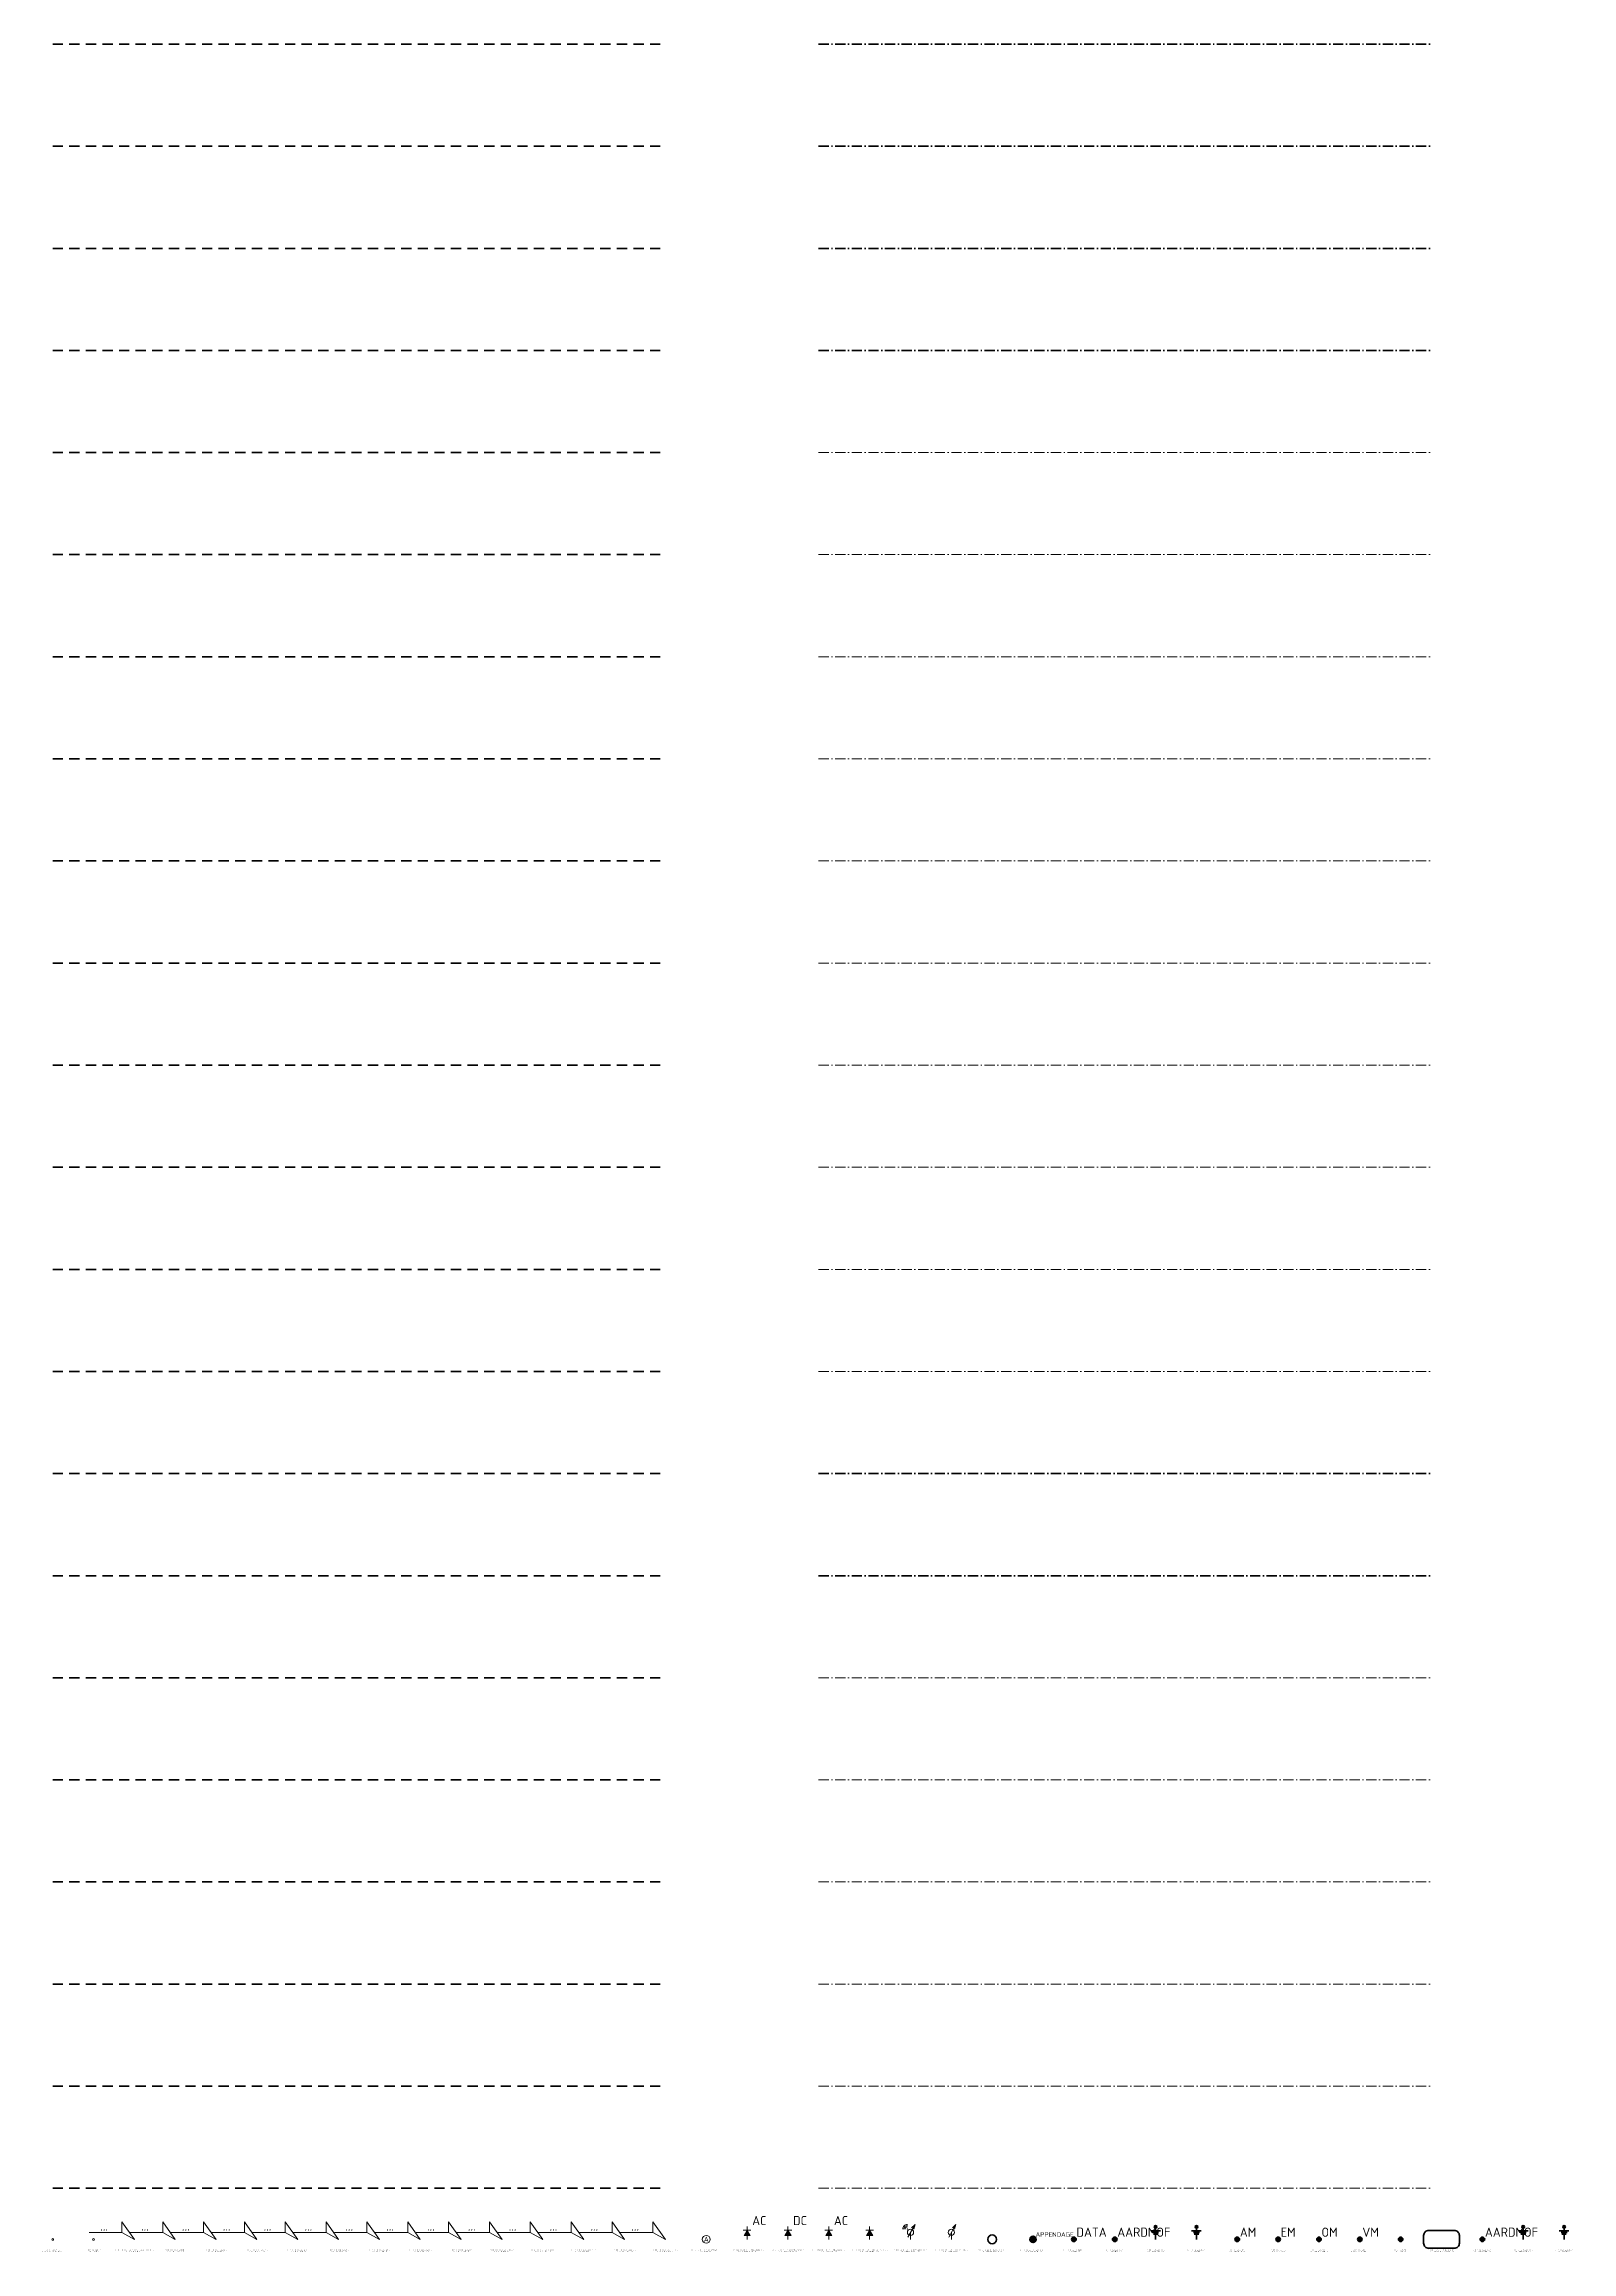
# Model space of a CAD drawing. Header units: metres. Extents: x -170 to 2070, y -13 to 14380.
# Drawn here: x 598.3 to 897.5, y -12.4 to 420 of the extents above; entities that cross this region are included whole.
import ezdxf
from ezdxf.enums import TextEntityAlignment as Align

# ---------------------------------------------------------------- set-up
doc = ezdxf.new("R2010")
doc.units = ezdxf.units.M
doc.linetypes.add('KL-SO', pattern=[3.25, 2, -1.25])
doc.linetypes.add('KL-VERLATEN-SO', pattern=[3.25, 2, -0.5, 0.25, -0.5])
for name, color, linetype, lineweight in [('B-OI-KL-DATA_TELECOM_AANSLUITNET-VERLATEN-G', 3, 'KL-VERLATEN-SO', 18), ('B-OI-KL-DATA_TELECOM_AANSLUITNET_BUIS_OVERIG-VERLATEN-G', 3, 'KL-VERLATEN-SO', 18), ('B-OI-KL-DATA_TELECOM_DISTRIBUTIE-VERLATEN-G', 3, 'KL-VERLATEN-SO', 18), ('B-OI-KL-DATA_TELECOM_DISTRIBUTIE_BUIS_OVERIG-VERLATEN-G', 3, 'KL-VERLATEN-SO', 18), ('B-OI-KL-DATA_TELECOM_TRANSPORT-VERLATEN-G', 3, 'KL-VERLATEN-SO', 18), ('B-OI-KL-DATA_TELECOM_TRANSPORT_BUIS_OVERIG-VERLATEN-G', 3, 'KL-VERLATEN-SO', 18), ('B-OI-KL-ET_AANLEGTECHNIEK_OVERIG-VERLATEN-G', 7, 'KL-VERLATEN-SO', 100), ('B-OI-KL-ET_AANLEGTECHNIEK_PIPEBURSTING-VERLATEN-G', 7, 'KL-VERLATEN-SO', 100), ('B-OI-KL-ET_HS_AARDING_Al_25-VERLATEN-G', 7, 'KL-VERLATEN-SO', 18), ('B-OI-KL-ET_HS_AARDING_Al_50-VERLATEN-G', 7, 'KL-VERLATEN-SO', 18), ('B-OI-KL-ET_HS_AARDING_Al_95-VERLATEN-G', 7, 'KL-VERLATEN-SO', 18), ('B-OI-KL-ET_HS_AARDING_Cu_25-VERLATEN-G', 7, 'KL-VERLATEN-SO', 18), ('B-OI-KL-ET_HS_AARDING_Cu_50-VERLATEN-G', 7, 'KL-VERLATEN-SO', 18), ('B-OI-KL-ET_HS_AARDING_Cu_95-VERLATEN-G', 7, 'KL-VERLATEN-SO', 18), ('B-OI-KL-ET_HS_BRUGBUIS-VERLATEN-G', 7, 'KL-VERLATEN-SO', 18), ('B-OI-KL-ET_HS_DOORVOERLEIDING PARKEERGARAGE-VERLATEN-G', 7, 'KL-VERLATEN-SO', 18), ('B-OI-KL-ET_HS_KRUISING_OVERIG-VERLATEN-G', 7, 'KL-VERLATEN-SO', 18), ('B-OI-KL-ET_HS_KRUISING_WATER-VERLATEN-G', 7, 'KL-VERLATEN-SO', 18), ('B-OI-KL-ET_HS_MANTELBUIS_GIJ-VERLATEN-G', 7, 'KL-VERLATEN-SO', 70), ('B-OI-KL-ET_HS_MANTELBUIS_HDPE-VERLATEN-G', 7, 'KL-VERLATEN-SO', 70), ('B-OI-KL-ET_HS_MANTELBUIS_HDPE_110-VERLATEN-G', 7, 'KL-VERLATEN-SO', 70), ('B-OI-KL-ET_HS_MANTELBUIS_HDPE_114-VERLATEN-G', 7, 'KL-VERLATEN-SO', 70), ('B-OI-KL-ET_OV_MOF-S', 14, 'Continuous', 18), ('B-OI-KL-HOOGTELABEL_BUISLEIDING GEVAARLIJKE INHOUD-S', 7, 'Continuous', 18), ('B-OI-KL-HOOGTELABEL_CHEMIE-S', 7, 'Continuous', 18), ('B-OI-KL-HOOGTELABEL_DATA-S', 7, 'Continuous', 18), ('B-OI-KL-HOOGTELABEL_ET_HS-S', 7, 'Continuous', 18), ('B-OI-KL-HOOGTELABEL_ET_LHS-S', 7, 'Continuous', 18), ('B-OI-KL-HOOGTELABEL_ET_LS-S', 7, 'Continuous', 18), ('B-OI-KL-HOOGTELABEL_ET_MS-S', 7, 'Continuous', 18), ('B-OI-KL-HOOGTELABEL_GAS_HD-S', 40, 'Continuous', 18), ('B-OI-KL-HOOGTELABEL_GAS_LD-S', 40, 'Continuous', 18), ('B-OI-KL-HOOGTELABEL_PERSLEIDING-S', 7, 'Continuous', 18), ('B-OI-KL-HOOGTELABEL_VRIJVERVAL-S', 7, 'Continuous', 18), ('B-OI-KL-HOOGTELABEL_WARMTENET-S', 7, 'Continuous', 18), ('B-OI-KL-HOOGTELABEL_WATER-S', 7, 'Continuous', 18), ('B-OI-KL-HOOGTELABEL_WEESLEIDING-S', 7, 'Continuous', 18), ('B-OI-KL-KATHODISCHE BESCHERMING_ANODE-S', 7, 'Continuous', 18), ('B-OI-KL-KATHODISCHE BESCHERMING_DRAINAGE-S', 7, 'Continuous', 18), ('B-OI-KL-KATHODISCHE BESCHERMING_GELIJKRICHTER-S', 7, 'Continuous', 18), ('B-OI-KL-KATHODISCHE BESCHERMING_MEETPAAL-S', 7, 'Continuous', 18), ('N-OI-KL-DATA_TELECOM_AANSLUITPUNT-S', 3, 'Continuous', 35), ('N-OI-KL-DATA_TELECOM_APPENDAGE-S', 3, 'Continuous', 35), ('N-OI-KL-DATA_TELECOM_MOF-S', 3, 'Continuous', 35), ('N-OI-KL-ET_HS_AARDING-S', 7, 'Continuous', 35), ('N-OI-KL-ET_HS_MOF-S', 10, 'Continuous', 35), ('N-OI-KL-ET_HS_OLIEDRUKINSTALLATIE-S', 7, 'Continuous', 35), ('N-OI-KL-ET_LHS_AARDING-S', 7, 'Continuous', 35), ('R-OI-KL-DATA_TELECOM_AANSLUITNET-G', 3, 'KL-SO', 35), ('R-OI-KL-DATA_TELECOM_AANSLUITNET_BUIS_OVERIG-G', 3, 'KL-SO', 35), ('R-OI-KL-DATA_TELECOM_DISTRIBUTIE-G', 3, 'KL-SO', 35), ('R-OI-KL-DATA_TELECOM_DISTRIBUTIE_BUIS_OVERIG-G', 3, 'KL-SO', 35), ('R-OI-KL-DATA_TELECOM_TRANSPORT-G', 3, 'KL-SO', 35), ('R-OI-KL-DATA_TELECOM_TRANSPORT_BUIS_OVERIG-G', 3, 'KL-SO', 35), ('R-OI-KL-ET_AANLEGTECHNIEK_OVERIG-G', 7, 'KL-SO', 100), ('R-OI-KL-ET_AANLEGTECHNIEK_PIPEBURSTING-G', 7, 'KL-SO', 100), ('R-OI-KL-ET_HS_AARDING_Al_25-G', 7, 'KL-SO', 35), ('R-OI-KL-ET_HS_AARDING_Al_50-G', 7, 'KL-SO', 35), ('R-OI-KL-ET_HS_AARDING_Al_95-G', 7, 'KL-SO', 35), ('R-OI-KL-ET_HS_AARDING_Cu_25-G', 7, 'KL-SO', 35), ('R-OI-KL-ET_HS_AARDING_Cu_50-G', 7, 'KL-SO', 35), ('R-OI-KL-ET_HS_AARDING_Cu_95-G', 7, 'KL-SO', 35), ('R-OI-KL-ET_HS_BRUGBUIS-G', 7, 'KL-SO', 35), ('R-OI-KL-ET_HS_DOORVOERLEIDING PARKEERGARAGE-G', 7, 'KL-SO', 35), ('R-OI-KL-ET_HS_KRUISING_OVERIG-G', 7, 'KL-SO', 35), ('R-OI-KL-ET_HS_KRUISING_WATER-G', 7, 'KL-SO', 35), ('R-OI-KL-ET_HS_MANTELBUIS_GIJ-G', 10, 'KL-SO', 70), ('R-OI-KL-ET_HS_MANTELBUIS_HDPE-G', 10, 'KL-SO', 70), ('R-OI-KL-ET_HS_MANTELBUIS_HDPE_110-G', 10, 'KL-SO', 70), ('R-OI-KL-ET_HS_MANTELBUIS_HDPE_114-G', 10, 'KL-SO', 70)]:
    doc.layers.add(name, color=color, linetype=linetype, lineweight=lineweight)
doc.layers.add('X-XX-AL-T18', color=7, linetype='Continuous')
doc.styles.add('NLCS-ISO', font='NLCS-ISO.ttf')
doc.styles.add('NLCS-ISO-M1000-T18', font='NLCS-ISO.ttf', dxfattribs={"height": 1.8})

# ---------------------------------------------------------------- blocks, each defined once
blk = doc.blocks.new('B-SKL-ET_MOF_VERBINDING-SO')
blk.add_circle((0, 0), 0.188)
blk = doc.blocks.new('B-SKL-ET_MOF-SO')
blk.add_circle((0, 0), 0.188)
blk = doc.blocks.new('B-SZZ-HOOGTELABEL-SO')
for p, q in [((-2.46, 1.31), (-8.84, 1.31)), ((-2.46, 1.31), (-2.46, 3.44)), ((-2.46, 3.44), (0, 0)), ((0, 0), (-2.46, 1.31))]:
    blk.add_line(p, q)
at = {"style": 'NLCS-ISO', "oblique": 13.5}
blk.add_attdef('...', text='', height=1.8, dxfattribs=at).set_placement((-5.96, 2.61), align=Align.MIDDLE)
blk = doc.blocks.new('B-SKL-KB_ANODE-SO')
blk.add_lwpolyline([(0, 0.77, 1), (0, -0.77, 1)], format="xyb", close=True)
at = {"insert": (0, 0), "char_height": 1, "attachment_point": 5, "style": 'NLCS-ISO-M1000-T18'}
blk.add_mtext_dynamic_manual_height_columns('A', width=1.5206, gutter_width=0.036, heights=[0], dxfattribs=at)
at = {"style": 'NLCS-ISO'}
blk.add_attdef('TYPE', (1, 0.78), '', height=1.8, dxfattribs=at)
blk = doc.blocks.new('B-SKL-KB_DRAINAGE_AC-SO')
h = blk.add_hatch(color=256)
h.dxf.hatch_style = 1
h.paths.add_polyline_path([(0.6, 0.75), (0, 1.78), (-0.6, 0.75)])
at = {"flags": 128}
for points in [[(-0.75, 1.78), (0, 1.78)], [(0, 2.53), (0, 1.78)], [(0, 1.78), (0.75, 1.78)], [(0, 0.75), (0, 0)]]:
    blk.add_lwpolyline(points, dxfattribs=at)
blk.add_lwpolyline([(-0.6, 0.75), (0, 1.78), (0.6, 0.75)], close=True, dxfattribs=at)
at = {"insert": (1, 2.78), "char_height": 1.8, "attachment_point": 7, "style": 'NLCS-ISO'}
blk.add_mtext_dynamic_manual_height_columns('AC', width=4.2281, gutter_width=12.5, heights=[0], dxfattribs=at)
blk = doc.blocks.new('B-SKL-KB_DRAINAGE_DC-SO')
h = blk.add_hatch(color=256)
h.dxf.hatch_style = 1
h.paths.add_polyline_path([(0.6, 0.75), (0, 1.78), (-0.6, 0.75)])
at = {"flags": 128}
for points in [[(-0.75, 1.78), (0, 1.78)], [(0, 2.53), (0, 1.78)], [(0, 1.78), (0.75, 1.78)], [(0, 0.75), (0, 0)]]:
    blk.add_lwpolyline(points, dxfattribs=at)
blk.add_lwpolyline([(-0.6, 0.75), (0, 1.78), (0.6, 0.75)], close=True, dxfattribs=at)
at = {"insert": (1, 2.78), "char_height": 1.8, "attachment_point": 7, "style": 'NLCS-ISO'}
blk.add_mtext_dynamic_manual_height_columns('DC', width=4.2281, gutter_width=12.5, heights=[0], dxfattribs=at)
blk = doc.blocks.new('B-SKL-KB_DRAINAGE-SO')
h = blk.add_hatch(color=256)
h.dxf.hatch_style = 1
h.paths.add_polyline_path([(0.6, 0.75), (0, 1.78), (-0.6, 0.75)])
at = {"flags": 128}
for points in [[(-0.75, 1.78), (0, 1.78)], [(0, 2.53), (0, 1.78)], [(0, 1.78), (0.75, 1.78)], [(0, 0.75), (0, 0)]]:
    blk.add_lwpolyline(points, dxfattribs=at)
blk.add_lwpolyline([(-0.6, 0.75), (0, 1.78), (0.6, 0.75)], close=True, dxfattribs=at)
at = {"style": 'NLCS-ISO'}
blk.add_attdef('TYPE', (1, 2.78), '', height=1.8, dxfattribs=at)
blk = doc.blocks.new('B-SKL-KB_GELIJKRICHTER-SO')
h = blk.add_hatch(color=256)
h.dxf.hatch_style = 1
h.paths.add_polyline_path([(0.6, 0.75), (0, 1.78), (-0.6, 0.75)])
at = {"flags": 128}
for points in [[(-0.75, 1.78), (0, 1.78)], [(0, 2.53), (0, 1.78)], [(0, 1.78), (0.75, 1.78)], [(0, 0.75), (0, 0)]]:
    blk.add_lwpolyline(points, dxfattribs=at)
blk.add_lwpolyline([(-0.6, 0.75), (0, 1.78), (0.6, 0.75)], close=True, dxfattribs=at)
at = {"style": 'NLCS-ISO'}
blk.add_attdef('TYPE', (1, 2.78), '', height=1.8, dxfattribs=at)
blk = doc.blocks.new('B-SKL-KB_MEETPAAL_REMOTE-SO')
for points in [[(-1.51, 2.02, -0.414214), (-0.61, 2.92)], [(-1.28, 2.02, -0.414214), (-0.61, 2.69)], [(-1.05, 2.02, -0.414214), (-0.61, 2.46, -0.414214)]]:
    blk.add_lwpolyline(points, format="xyb")
for points in [[(-0.66, 2.04, -1), (-0.61, 2.04, -1), (-0.66, 2.04, -1.744432)], [(0, 1.97, 1), (0, 0.75, 1)]]:
    blk.add_lwpolyline(points, format="xyb", close=True)
at = {"flags": 128}
for points in [[(-0.52, 0.46), (0.89, 2.92)], [(0, 1.36), (0, 0)], [(0.21, 2.23), (0.89, 2.92), (0.64, 1.98)]]:
    blk.add_lwpolyline(points, dxfattribs=at)
blk = doc.blocks.new('B-SKL-KB_MEETPAAL-SO')
blk.add_lwpolyline([(0, 1.97, 1), (0, 0.75, 1)], format="xyb", close=True)
at = {"flags": 128}
for points in [[(-0.52, 0.46), (0.89, 2.92)], [(0, 1.36), (0, 0)], [(0.21, 2.23), (0.89, 2.92), (0.64, 1.98)]]:
    blk.add_lwpolyline(points, dxfattribs=at)
blk = doc.blocks.new('SKL-DATA_AANSLUITPUNT-SO')
blk.add_lwpolyline([(0, 0.864, 1), (0, -0.864, 1)], format="xyb", close=True)
blk = doc.blocks.new('SKL-DATA_APPENDAGE-SO')
h = blk.add_hatch(color=256)
h.dxf.hatch_style = 1
edge = h.paths.add_edge_path()
edge.add_arc((0, 0), 0.625, 0, 360)
blk.add_circle((0, 0), 0.625)
at = {"style": 'NLCS-ISO'}
blk.add_attdef('TYPE', (0.5, 0.5), '', height=0.9, dxfattribs=at)
blk = doc.blocks.new('SKL-DATA_MOF-SO')
h = blk.add_hatch(color=256)
h.dxf.hatch_style = 1
edge = h.paths.add_edge_path()
edge.add_arc((0, 0), 0.45, 0, 360)
blk.add_circle((0, 0), 0.45)
at = {"insert": (0.5, 0.5), "char_height": 1.8, "attachment_point": 7, "style": 'NLCS-ISO'}
blk.add_mtext_dynamic_manual_height_columns('DATA', width=1.9578, gutter_width=1.8, heights=[0], dxfattribs=at)
blk = doc.blocks.new('SKL-ET_AARDING_MOF-SO')
h = blk.add_hatch(color=256)
h.dxf.hatch_style = 1
edge = h.paths.add_edge_path()
edge.add_arc((0, 0), 0.45, 0, 360)
blk.add_circle((0, 0), 0.45)
at = {"insert": (0.5, 0.5), "char_height": 1.8, "attachment_point": 7, "style": 'NLCS-ISO'}
blk.add_mtext_dynamic_manual_height_columns('AARDMOF', width=0.9, gutter_width=1.8, heights=[0], dxfattribs=at)
blk = doc.blocks.new('SKL-ET_AARDING_PEN-SO')
h = blk.add_hatch(color=256)
h.dxf.hatch_style = 1
edge = h.paths.add_edge_path()
edge.add_arc((0, 2.45), 0.25, 0, 180)
edge.add_arc((0, 2.45), 0.25, 180, 360)
for p, q in [((-0.95, 1.7), (0.95, 1.7)), ((-0.6, 1.37), (0.6, 1.37)), ((-0.44, 1.04), (0.44, 1.04)), ((0, 1.7), (0, 2.45)), ((0, 0), (0, 1.7))]:
    blk.add_line(p, q)
for start, end in [(0, 180), (180, 0)]:
    blk.add_arc((0, 2.45), 0.25, start, end)
blk = doc.blocks.new('SKL-ET_AARDING-SO')
h = blk.add_hatch(color=256)
h.dxf.hatch_style = 1
edge = h.paths.add_edge_path()
edge.add_arc((0, 2.45), 0.25, 0, 180)
edge.add_arc((0, 2.45), 0.25, 180, 360)
for p, q in [((-0.95, 1.7), (0.95, 1.7)), ((-0.6, 1.37), (0.6, 1.37)), ((-0.44, 1.04), (0.44, 1.04)), ((0, 1.7), (0, 2.45)), ((0, 0), (0, 1.7))]:
    blk.add_line(p, q)
for start, end in [(0, 180), (180, 0)]:
    blk.add_arc((0, 2.45), 0.25, start, end)
blk = doc.blocks.new('SKL-ET_MOF_AFTAK-SO')
h = blk.add_hatch(color=256)
h.dxf.hatch_style = 1
edge = h.paths.add_edge_path()
edge.add_arc((0, 0), 0.45, 0, 360)
blk.add_circle((0, 0), 0.45)
at = {"insert": (0.5, 0.5), "char_height": 1.8, "attachment_point": 7, "style": 'NLCS-ISO'}
blk.add_mtext_dynamic_manual_height_columns('AM', width=1.9578, gutter_width=1.8, heights=[0], dxfattribs=at)
blk = doc.blocks.new('SKL-ET_MOF_EIND-SO')
h = blk.add_hatch(color=256)
h.dxf.hatch_style = 1
edge = h.paths.add_edge_path()
edge.add_arc((0, 0), 0.45, 0, 360)
blk.add_circle((0, 0), 0.45)
at = {"insert": (0.5, 0.5), "char_height": 1.8, "attachment_point": 7, "style": 'NLCS-ISO'}
blk.add_mtext_dynamic_manual_height_columns('EM', width=1.9578, gutter_width=1.8, heights=[0], dxfattribs=at)
blk = doc.blocks.new('SKL-ET_MOF_OVERGANG-SO')
h = blk.add_hatch(color=256)
h.dxf.hatch_style = 1
edge = h.paths.add_edge_path()
edge.add_arc((0, 0), 0.45, 0, 360)
blk.add_circle((0, 0), 0.45)
at = {"insert": (0.5, 0.5), "char_height": 1.8, "attachment_point": 7, "style": 'NLCS-ISO'}
blk.add_mtext_dynamic_manual_height_columns('OM', width=1.9578, gutter_width=1.8, heights=[0], dxfattribs=at)
blk = doc.blocks.new('SKL-ET_MOF_VERBINDING-SO')
h = blk.add_hatch(color=256)
h.dxf.hatch_style = 1
edge = h.paths.add_edge_path()
edge.add_arc((0, 0), 0.45, 0, 360)
blk.add_circle((0, 0), 0.45)
at = {"insert": (0.5, 0.5), "char_height": 1.8, "attachment_point": 7, "style": 'NLCS-ISO'}
blk.add_mtext_dynamic_manual_height_columns('VM', width=1.9578, gutter_width=1.8, heights=[0], dxfattribs=at)
blk = doc.blocks.new('SKL-ET_MOF-SO')
h = blk.add_hatch(color=256)
h.dxf.hatch_style = 1
edge = h.paths.add_edge_path()
edge.add_arc((0, 0), 0.45, 0, 360)
blk.add_circle((0, 0), 0.45)
at = {"style": 'NLCS-ISO'}
blk.add_attdef('TYPE', (0.5, 0.5), '', height=1.8, dxfattribs=at)
blk = doc.blocks.new('SKL-ET_HS_OLIEDRUKINSTALLATIE-SO')
at = {"flags": 128}
blk.add_lwpolyline([(-2.5, 1.75), (2.5, 1.75, -0.414214), (3.5, 0.75), (3.5, -0.75, -0.414214), (2.5, -1.75), (-2.5, -1.75, -0.414214), (-3.5, -0.75), (-3.5, 0.75, -0.414214)], format="xyb", close=True, dxfattribs=at)

msp = doc.modelspace()

# ---------------------------------------------------------------- linework, layer by layer
at = {"layer": 'B-OI-KL-DATA_TELECOM_AANSLUITNET-VERLATEN-G'}
msp.add_line((750, 0), (870, 0), dxfattribs=at)
at = {"layer": 'B-OI-KL-DATA_TELECOM_AANSLUITNET_BUIS_OVERIG-VERLATEN-G'}
msp.add_line((750, 20), (870, 20), dxfattribs=at)
at = {"layer": 'B-OI-KL-DATA_TELECOM_DISTRIBUTIE-VERLATEN-G'}
msp.add_line((750, 40), (870, 40), dxfattribs=at)
at = {"layer": 'B-OI-KL-DATA_TELECOM_DISTRIBUTIE_BUIS_OVERIG-VERLATEN-G'}
msp.add_line((750, 60), (870, 60), dxfattribs=at)
at = {"layer": 'B-OI-KL-DATA_TELECOM_TRANSPORT-VERLATEN-G'}
msp.add_line((750, 80), (870, 80), dxfattribs=at)
at = {"layer": 'B-OI-KL-DATA_TELECOM_TRANSPORT_BUIS_OVERIG-VERLATEN-G'}
msp.add_line((750, 100), (870, 100), dxfattribs=at)
at = {"layer": 'B-OI-KL-ET_AANLEGTECHNIEK_OVERIG-VERLATEN-G'}
msp.add_line((750, 120), (870, 120), dxfattribs=at)
at = {"layer": 'B-OI-KL-ET_AANLEGTECHNIEK_PIPEBURSTING-VERLATEN-G'}
msp.add_line((750, 140), (870, 140), dxfattribs=at)
at = {"layer": 'B-OI-KL-ET_HS_AARDING_Al_25-VERLATEN-G'}
msp.add_line((750, 160), (870, 160), dxfattribs=at)
at = {"layer": 'B-OI-KL-ET_HS_AARDING_Al_50-VERLATEN-G'}
msp.add_line((750, 180), (870, 180), dxfattribs=at)
at = {"layer": 'B-OI-KL-ET_HS_AARDING_Al_95-VERLATEN-G'}
msp.add_line((750, 200), (870, 200), dxfattribs=at)
at = {"layer": 'B-OI-KL-ET_HS_AARDING_Cu_25-VERLATEN-G'}
msp.add_line((750, 220), (870, 220), dxfattribs=at)
at = {"layer": 'B-OI-KL-ET_HS_AARDING_Cu_50-VERLATEN-G'}
msp.add_line((750, 240), (870, 240), dxfattribs=at)
at = {"layer": 'B-OI-KL-ET_HS_AARDING_Cu_95-VERLATEN-G'}
msp.add_line((750, 260), (870, 260), dxfattribs=at)
at = {"layer": 'B-OI-KL-ET_HS_BRUGBUIS-VERLATEN-G'}
msp.add_line((750, 280), (870, 280), dxfattribs=at)
at = {"layer": 'B-OI-KL-ET_HS_DOORVOERLEIDING PARKEERGARAGE-VERLATEN-G'}
msp.add_line((750, 300), (870, 300), dxfattribs=at)
at = {"layer": 'B-OI-KL-ET_HS_KRUISING_OVERIG-VERLATEN-G'}
msp.add_line((750, 320), (870, 320), dxfattribs=at)
at = {"layer": 'B-OI-KL-ET_HS_KRUISING_WATER-VERLATEN-G'}
msp.add_line((750, 340), (870, 340), dxfattribs=at)
at = {"layer": 'B-OI-KL-ET_HS_MANTELBUIS_GIJ-VERLATEN-G'}
msp.add_line((750, 360), (870, 360), dxfattribs=at)
at = {"layer": 'B-OI-KL-ET_HS_MANTELBUIS_HDPE-VERLATEN-G'}
msp.add_line((750, 380), (870, 380), dxfattribs=at)
at = {"layer": 'B-OI-KL-ET_HS_MANTELBUIS_HDPE_110-VERLATEN-G'}
msp.add_line((750, 400), (870, 400), dxfattribs=at)
at = {"layer": 'B-OI-KL-ET_HS_MANTELBUIS_HDPE_114-VERLATEN-G'}
msp.add_line((750, 420), (870, 420), dxfattribs=at)
at = {"layer": 'R-OI-KL-DATA_TELECOM_AANSLUITNET-G'}
msp.add_line((600, 0), (720, 0), dxfattribs=at)
at = {"layer": 'R-OI-KL-DATA_TELECOM_AANSLUITNET_BUIS_OVERIG-G'}
msp.add_line((600, 20), (720, 20), dxfattribs=at)
at = {"layer": 'R-OI-KL-DATA_TELECOM_DISTRIBUTIE-G'}
msp.add_line((600, 40), (720, 40), dxfattribs=at)
at = {"layer": 'R-OI-KL-DATA_TELECOM_DISTRIBUTIE_BUIS_OVERIG-G'}
msp.add_line((600, 60), (720, 60), dxfattribs=at)
at = {"layer": 'R-OI-KL-DATA_TELECOM_TRANSPORT-G'}
msp.add_line((600, 80), (720, 80), dxfattribs=at)
at = {"layer": 'R-OI-KL-DATA_TELECOM_TRANSPORT_BUIS_OVERIG-G'}
msp.add_line((600, 100), (720, 100), dxfattribs=at)
at = {"layer": 'R-OI-KL-ET_AANLEGTECHNIEK_OVERIG-G'}
msp.add_line((600, 120), (720, 120), dxfattribs=at)
at = {"layer": 'R-OI-KL-ET_AANLEGTECHNIEK_PIPEBURSTING-G'}
msp.add_line((600, 140), (720, 140), dxfattribs=at)
at = {"layer": 'R-OI-KL-ET_HS_AARDING_Al_25-G'}
msp.add_line((600, 160), (720, 160), dxfattribs=at)
at = {"layer": 'R-OI-KL-ET_HS_AARDING_Al_50-G'}
msp.add_line((600, 180), (720, 180), dxfattribs=at)
at = {"layer": 'R-OI-KL-ET_HS_AARDING_Al_95-G'}
msp.add_line((600, 200), (720, 200), dxfattribs=at)
at = {"layer": 'R-OI-KL-ET_HS_AARDING_Cu_25-G'}
msp.add_line((600, 220), (720, 220), dxfattribs=at)
at = {"layer": 'R-OI-KL-ET_HS_AARDING_Cu_50-G'}
msp.add_line((600, 240), (720, 240), dxfattribs=at)
at = {"layer": 'R-OI-KL-ET_HS_AARDING_Cu_95-G'}
msp.add_line((600, 260), (720, 260), dxfattribs=at)
at = {"layer": 'R-OI-KL-ET_HS_BRUGBUIS-G'}
msp.add_line((600, 280), (720, 280), dxfattribs=at)
at = {"layer": 'R-OI-KL-ET_HS_DOORVOERLEIDING PARKEERGARAGE-G'}
msp.add_line((600, 300), (720, 300), dxfattribs=at)
at = {"layer": 'R-OI-KL-ET_HS_KRUISING_OVERIG-G'}
msp.add_line((600, 320), (720, 320), dxfattribs=at)
at = {"layer": 'R-OI-KL-ET_HS_KRUISING_WATER-G'}
msp.add_line((600, 340), (720, 340), dxfattribs=at)
at = {"layer": 'R-OI-KL-ET_HS_MANTELBUIS_GIJ-G'}
msp.add_line((600, 360), (720, 360), dxfattribs=at)
at = {"layer": 'R-OI-KL-ET_HS_MANTELBUIS_HDPE-G'}
msp.add_line((600, 380), (720, 380), dxfattribs=at)
at = {"layer": 'R-OI-KL-ET_HS_MANTELBUIS_HDPE_110-G'}
msp.add_line((600, 400), (720, 400), dxfattribs=at)
at = {"layer": 'R-OI-KL-ET_HS_MANTELBUIS_HDPE_114-G'}
msp.add_line((600, 420), (720, 420), dxfattribs=at)

# ---------------------------------------------------------------- block references
at = {"layer": 'B-OI-KL-ET_OV_MOF-S'}
for name, p in [('B-SKL-ET_MOF_VERBINDING-SO', (600, -10)), ('B-SKL-ET_MOF-SO', (608, -10))]:
    msp.add_blockref(name, p, dxfattribs=at)
at = {"layer": 'B-OI-KL-HOOGTELABEL_BUISLEIDING GEVAARLIJKE INHOUD-S'}
msp.add_blockref('B-SZZ-HOOGTELABEL-SO', (616, -10), dxfattribs=at).add_auto_attribs({'...': '...'})
at = {"layer": 'B-OI-KL-HOOGTELABEL_CHEMIE-S'}
msp.add_blockref('B-SZZ-HOOGTELABEL-SO', (624, -10), dxfattribs=at).add_auto_attribs({'...': '...'})
at = {"layer": 'B-OI-KL-HOOGTELABEL_DATA-S'}
msp.add_blockref('B-SZZ-HOOGTELABEL-SO', (632, -10), dxfattribs=at).add_auto_attribs({'...': '...'})
at = {"layer": 'B-OI-KL-HOOGTELABEL_ET_HS-S'}
msp.add_blockref('B-SZZ-HOOGTELABEL-SO', (640, -10), dxfattribs=at).add_auto_attribs({'...': '...'})
at = {"layer": 'B-OI-KL-HOOGTELABEL_ET_LHS-S'}
msp.add_blockref('B-SZZ-HOOGTELABEL-SO', (648, -10), dxfattribs=at).add_auto_attribs({'...': '...'})
at = {"layer": 'B-OI-KL-HOOGTELABEL_ET_LS-S'}
msp.add_blockref('B-SZZ-HOOGTELABEL-SO', (656, -10), dxfattribs=at).add_auto_attribs({'...': '...'})
at = {"layer": 'B-OI-KL-HOOGTELABEL_ET_MS-S'}
msp.add_blockref('B-SZZ-HOOGTELABEL-SO', (664, -10), dxfattribs=at).add_auto_attribs({'...': '...'})
at = {"layer": 'B-OI-KL-HOOGTELABEL_GAS_HD-S'}
msp.add_blockref('B-SZZ-HOOGTELABEL-SO', (672, -10), dxfattribs=at).add_auto_attribs({'...': '...'})
at = {"layer": 'B-OI-KL-HOOGTELABEL_GAS_LD-S'}
msp.add_blockref('B-SZZ-HOOGTELABEL-SO', (680, -10), dxfattribs=at).add_auto_attribs({'...': '...'})
at = {"layer": 'B-OI-KL-HOOGTELABEL_PERSLEIDING-S'}
msp.add_blockref('B-SZZ-HOOGTELABEL-SO', (688, -10), dxfattribs=at).add_auto_attribs({'...': '...'})
at = {"layer": 'B-OI-KL-HOOGTELABEL_VRIJVERVAL-S'}
msp.add_blockref('B-SZZ-HOOGTELABEL-SO', (696, -10), dxfattribs=at).add_auto_attribs({'...': '...'})
at = {"layer": 'B-OI-KL-HOOGTELABEL_WARMTENET-S'}
msp.add_blockref('B-SZZ-HOOGTELABEL-SO', (704, -10), dxfattribs=at).add_auto_attribs({'...': '...'})
at = {"layer": 'B-OI-KL-HOOGTELABEL_WATER-S'}
msp.add_blockref('B-SZZ-HOOGTELABEL-SO', (712, -10), dxfattribs=at).add_auto_attribs({'...': '...'})
at = {"layer": 'B-OI-KL-HOOGTELABEL_WEESLEIDING-S'}
msp.add_blockref('B-SZZ-HOOGTELABEL-SO', (720, -10), dxfattribs=at).add_auto_attribs({'...': '...'})
at = {"layer": 'B-OI-KL-KATHODISCHE BESCHERMING_ANODE-S'}
msp.add_blockref('B-SKL-KB_ANODE-SO', (728, -10), dxfattribs=at)
at = {"layer": 'B-OI-KL-KATHODISCHE BESCHERMING_DRAINAGE-S'}
for name, p in [('B-SKL-KB_DRAINAGE_AC-SO', (736, -10)), ('B-SKL-KB_DRAINAGE_DC-SO', (744, -10))]:
    msp.add_blockref(name, p, dxfattribs=at)
msp.add_blockref('B-SKL-KB_DRAINAGE-SO', (752, -10), dxfattribs=at).add_auto_attribs({'TYPE': 'AC'})
at = {"layer": 'B-OI-KL-KATHODISCHE BESCHERMING_GELIJKRICHTER-S'}
msp.add_blockref('B-SKL-KB_GELIJKRICHTER-SO', (760, -10), dxfattribs=at)
at = {"layer": 'B-OI-KL-KATHODISCHE BESCHERMING_MEETPAAL-S'}
for name, p in [('B-SKL-KB_MEETPAAL_REMOTE-SO', (768, -10)), ('B-SKL-KB_MEETPAAL-SO', (776, -10))]:
    msp.add_blockref(name, p, dxfattribs=at)
at = {"layer": 'N-OI-KL-DATA_TELECOM_AANSLUITPUNT-S'}
msp.add_blockref('SKL-DATA_AANSLUITPUNT-SO', (784, -10), dxfattribs=at)
at = {"layer": 'N-OI-KL-DATA_TELECOM_APPENDAGE-S'}
msp.add_blockref('SKL-DATA_APPENDAGE-SO', (792, -10), dxfattribs=at).add_auto_attribs({'TYPE': 'APPENDAGE'})
at = {"layer": 'N-OI-KL-DATA_TELECOM_MOF-S'}
msp.add_blockref('SKL-DATA_MOF-SO', (800, -10), dxfattribs=at)
at = {"layer": 'N-OI-KL-ET_HS_AARDING-S'}
for name, p in [('SKL-ET_AARDING_MOF-SO', (808, -10)), ('SKL-ET_AARDING_PEN-SO', (816, -10)), ('SKL-ET_AARDING-SO', (824, -10))]:
    msp.add_blockref(name, p, dxfattribs=at)
at = {"layer": 'N-OI-KL-ET_HS_MOF-S'}
for name, p in [('SKL-ET_MOF_AFTAK-SO', (832, -10)), ('SKL-ET_MOF_EIND-SO', (840, -10)), ('SKL-ET_MOF_OVERGANG-SO', (848, -10)), ('SKL-ET_MOF_VERBINDING-SO', (856, -10)), ('SKL-ET_MOF-SO', (864, -10))]:
    msp.add_blockref(name, p, dxfattribs=at)
at = {"layer": 'N-OI-KL-ET_HS_OLIEDRUKINSTALLATIE-S'}
msp.add_blockref('SKL-ET_HS_OLIEDRUKINSTALLATIE-SO', (872, -10), dxfattribs=at)
at = {"layer": 'N-OI-KL-ET_LHS_AARDING-S'}
for name, p in [('SKL-ET_AARDING_MOF-SO', (880, -10)), ('SKL-ET_AARDING_PEN-SO', (888, -10)), ('SKL-ET_AARDING-SO', (896, -10))]:
    msp.add_blockref(name, p, dxfattribs=at)

# ---------------------------------------------------------------- texts
at = {"layer": 'X-XX-AL-T18', "char_height": 0.18, "attachment_point": 2, "style": 'NLCS-ISO'}
for s, insert in [(['B-SKL-ET_MOF_VERBINDING-SO'], (600, -12.25)), (['B-OI-KL-ET_OV_MOF-S'], (600, -12)), (['B-OI-KL-ET_OV_MOF-S'], (608, -12)), (['B-SKL-ET_MOF-SO'], (608, -12.25)), (['B-OI-KL-HOOGTELABEL_BUISLEIDING GEVAARLIJKE INHOUD-S'], (616, -12)), (['B-SZZ-HOOGTELABEL-SO'], (616, -12.25)), (['B-OI-KL-HOOGTELABEL_CHEMIE-S'], (624, -12)), (['B-SZZ-HOOGTELABEL-SO'], (624, -12.25)), (['B-OI-KL-HOOGTELABEL_DATA-S'], (632, -12)), (['B-SZZ-HOOGTELABEL-SO'], (632, -12.25)), (['B-OI-KL-HOOGTELABEL_ET_HS-S'], (640, -12)), (['B-SZZ-HOOGTELABEL-SO'], (640, -12.25)), (['B-OI-KL-HOOGTELABEL_ET_LHS-S'], (648, -12)), (['B-SZZ-HOOGTELABEL-SO'], (648, -12.25)), (['B-OI-KL-HOOGTELABEL_ET_LS-S'], (656, -12)), (['B-SZZ-HOOGTELABEL-SO'], (656, -12.25)), (['B-OI-KL-HOOGTELABEL_ET_MS-S'], (664, -12)), (['B-SZZ-HOOGTELABEL-SO'], (664, -12.25)), (['B-OI-KL-HOOGTELABEL_GAS_HD-S'], (672, -12)), (['B-SZZ-HOOGTELABEL-SO'], (672, -12.25)), (['B-OI-KL-HOOGTELABEL_GAS_LD-S'], (680, -12)), (['B-SZZ-HOOGTELABEL-SO'], (680, -12.25)), (['B-OI-KL-HOOGTELABEL_PERSLEIDING-S'], (688, -12)), (['B-SZZ-HOOGTELABEL-SO'], (688, -12.25)), (['B-OI-KL-HOOGTELABEL_VRIJVERVAL-S'], (696, -12)), (['B-SZZ-HOOGTELABEL-SO'], (696, -12.25)), (['B-OI-KL-HOOGTELABEL_WARMTENET-S'], (704, -12)), (['B-SZZ-HOOGTELABEL-SO'], (704, -12.25)), (['B-OI-KL-HOOGTELABEL_WATER-S'], (712, -12)), (['B-SZZ-HOOGTELABEL-SO'], (712, -12.25)), (['B-OI-KL-HOOGTELABEL_WEESLEIDING-S'], (720, -12)), (['B-SZZ-HOOGTELABEL-SO'], (720, -12.25)), (['B-OI-KL-KATHODISCHE BESCHERMING_ANODE-S'], (728, -12)), (['B-SKL-KB_ANODE-SO'], (728, -12.25)), (['B-OI-KL-KATHODISCHE BESCHERMING_DRAINAGE-S'], (736, -12)), (['B-SKL-KB_DRAINAGE_AC-SO'], (736, -12.25)), (['B-OI-KL-KATHODISCHE BESCHERMING_DRAINAGE-S'], (744, -12)), (['B-SKL-KB_DRAINAGE_DC-SO'], (744, -12.25)), (['B-OI-KL-KATHODISCHE BESCHERMING_DRAINAGE-S'], (752, -12)), (['B-SKL-KB_DRAINAGE-SO'], (752, -12.25)), (['B-OI-KL-KATHODISCHE BESCHERMING_GELIJKRICHTER-S'], (760, -12)), (['B-SKL-KB_GELIJKRICHTER-SO'], (760, -12.25)), (['B-OI-KL-KATHODISCHE BESCHERMING_MEETPAAL-S'], (768, -12)), (['B-SKL-KB_MEETPAAL_REMOTE-SO'], (768, -12.25)), (['B-OI-KL-KATHODISCHE BESCHERMING_MEETPAAL-S'], (776, -12)), (['B-SKL-KB_MEETPAAL-SO'], (776, -12.25)), (['N-OI-KL-DATA_TELECOM_AANSLUITPUNT-S'], (784, -12)), (['SKL-DATA_AANSLUITPUNT-SO'], (784, -12.25)), (['N-OI-KL-DATA_TELECOM_APPENDAGE-S'], (792, -12)), (['SKL-DATA_APPENDAGE-SO'], (792, -12.25)), (['N-OI-KL-DATA_TELECOM_MOF-S'], (800, -12)), (['SKL-DATA_MOF-SO'], (800, -12.25)), (['N-OI-KL-ET_HS_AARDING-S'], (808, -12)), (['SKL-ET_AARDING_MOF-SO'], (808, -12.25)), (['N-OI-KL-ET_HS_AARDING-S'], (816, -12)), (['SKL-ET_AARDING_PEN-SO'], (816, -12.25)), (['N-OI-KL-ET_HS_AARDING-S'], (824, -12)), (['SKL-ET_AARDING-SO'], (824, -12.25)), (['SKL-ET_MOF_AFTAK-SO'], (832, -12.25)), (['N-OI-KL-ET_HS_MOF-S'], (832, -12)), (['N-OI-KL-ET_HS_MOF-S'], (840, -12)), (['SKL-ET_MOF_EIND-SO'], (840, -12.25)), (['SKL-ET_MOF_OVERGANG-SO'], (848, -12.25)), (['N-OI-KL-ET_HS_MOF-S'], (848, -12)), (['SKL-ET_MOF_VERBINDING-SO'], (856, -12.25)), (['N-OI-KL-ET_HS_MOF-S'], (856, -12)), (['N-OI-KL-ET_HS_MOF-S'], (864, -12)), (['SKL-ET_MOF-SO'], (864, -12.25)), (['N-OI-KL-ET_HS_OLIEDRUKINSTALLATIE-S'], (872, -12)), (['SKL-ET_HS_OLIEDRUKINSTALLATIE-SO'], (872, -12.25)), (['N-OI-KL-ET_LHS_AARDING-S'], (880, -12)), (['SKL-ET_AARDING_MOF-SO'], (880, -12.25)), (['N-OI-KL-ET_LHS_AARDING-S'], (888, -12)), (['SKL-ET_AARDING_PEN-SO'], (888, -12.25)), (['N-OI-KL-ET_LHS_AARDING-S'], (896, -12)), (['SKL-ET_AARDING-SO'], (896, -12.25))]:
    msp.add_mtext_static_columns(s, width=150, gutter_width=0, height=0.025, dxfattribs=dict(at, insert=insert))

doc.saveas('drawing.dxf')
